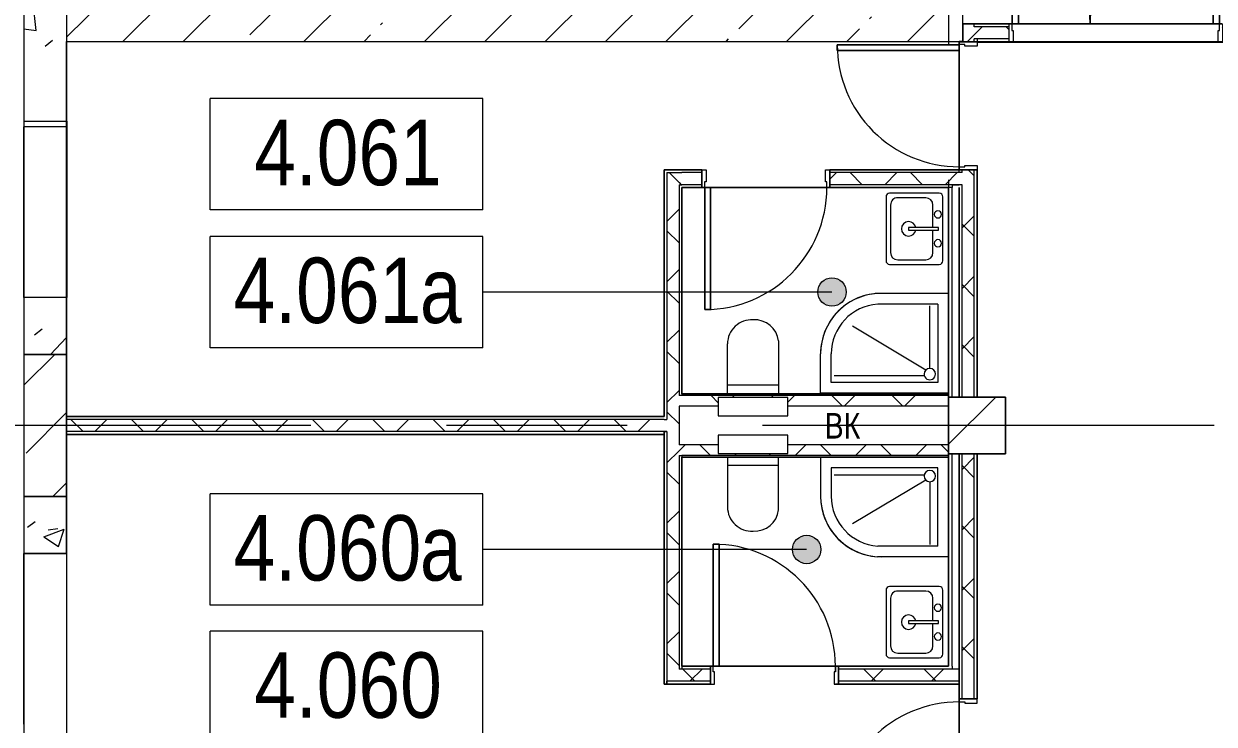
# Model space of a CAD drawing. Header units: millimetres. Extents: x 48966 to 294585, y -43515 to 30344.
# Drawn here: x 57030 to 65399, y 317 to 5241 of the extents above; entities that cross this region are included whole.
import ezdxf

# ---------------------------------------------------------------- set-up
doc = ezdxf.new("R2010")
doc.units = ezdxf.units.MM
doc.linetypes.add('Осевые', pattern=[6350, 1270, -952.5, 3175, -952.5])
for name, color, linetype, lineweight in [('Двери', 7, 'Continuous', 9), ('Каркас_Импост', 7, 'Continuous', 9), ('Марки помещений', 7, 'Continuous', 9), ('Обобщенные модели', 7, 'Continuous', 9), ('Обобщенные модели-1', 7, 'Continuous', 18), ('Общие ребра', 7, 'Continuous', 9), ('Оси-2', 7, 'Осевые', 9), ('Панель', 7, 'Continuous', 9), ('Перекрытия', 7, 'Continuous', 9), ('Сантехнические приборы', 7, 'Continuous', 9), ('Стены', 7, 'Continuous', 9), ('Стены-1', 7, 'Continuous', 18), ('Типовые аннотации', 7, 'Continuous', 9), ('Штриховка разреза-1', 7, 'Continuous', 9)]:
    doc.layers.add(name, color=color, linetype=linetype, lineweight=lineweight)
doc.styles.add('Arial', font='Arial.ttf', dxfattribs={"width": 0.8, "height": 180})
doc.styles.add('Arial Narrow_1', font='Arial Narrow.ttf', dxfattribs={"height": 460})
pattern_1 = [(45, (0, 0), (-493.914, 493.914), []), (45, (493.9, 0), (-493.914, 493.914), [873.125, -174.625, 6.706, -167.919])]
pattern_2 = [(45, (0, 0), (-212.132, 212.132), []), (135, (0, 0), (-212.132, -212.132), [])]
pattern_3 = [(45, (0, 0), (-424.264, 424.264), [600, -100, 20, -100]), (45, (0, 424), (-424.264, 424.264), [])]
pattern_4 = [(50, (0, 0), (1457.472, -127.512), [152.4, -1676.4]), (355, (0, 0), (-281.942, 1528.454), [121.92, -1341.12]), (100.451, (121.5, -10.6), (1175.54, 1400.933), [129.52, -1424.72]), (46.184, (0, 406.4), (2168.63, -336.34), [228.6, -2514.6]), (96.636, (180.7, 378.4), (1899.22, 1979.42), [194.28, -2137.08]), (351.184, (0, 406.4), (1899.24, 1979.4), [182.88, -2011.68]), (21, (203.2, 304.8), (1212.915, -818.121), [152.4, -1676.4]), (326, (203.2, 304.8), (494.417, 1473.504), [121.92, -1341.12]), (71.451, (304.3, 236.6), (1707.337, 655.37), [129.52, -1424.72]), (37.5, (0, 0), (24.7094, 676.4402), [67.056, -1257.808, 67.056, -1294.384, -1346.2]), (37.5, (0, 0), (24.7094, 676.4402), [-2686.304, 67.056, -1279.144]), (7.5, (0, 0), (534.558, 801.444), [67.056, -709.168, 67.056, -1227.328, -513.08]), (7.5, (0, 0), (534.558, 801.444), [-2070.608, 67.056, -446.024]), (327.5, (-453.14, 0), (1084.7275, -45.831), [67.056, -440.944, 67.056, -1517.904, -2103.12]), (327.5, (-453.14, 0), (1084.7275, -45.831), [-2092.96, 67.056, -2036.064]), (317.5, (-656.3, 0), (1185.035, 203.414), [67.056, -593.344, 67.056, -985.52, -1493.52]), (317.5, (-656.3, 0), (1185.035, 203.414), [-1712.976, 67.056, -1426.464])]

# ---------------------------------------------------------------- blocks, each defined once
blk = doc.blocks.new('Обобщенные модели 12 - Обобщенные модели 12-1067619-План 4-го этажа на отм_ _8_400')
at = {"layer": 'Обобщенные модели'}
h = blk.add_hatch(dxfattribs=at)
h.set_pattern_fill('FP_7', color=256, style=0, pattern_type=2)
h.set_pattern_definition(pattern_1)
h.paths.add_polyline_path([(63931.6, 2217.1), (63931.6, 2617.1), (63531.6, 2617.1), (63531.6, 2217.1), (63666.2, 2217.1)], flags=0)
at = {"layer": 'Обобщенные модели-1'}
for p, q in [((63931.6, 2617.1), (63531.6, 2617.1)), ((63531.6, 2617.1), (63531.6, 2217.1)), ((63931.6, 2217.1), (63931.6, 2617.1)), ((63531.6, 2217.1), (63931.6, 2217.1))]:
    blk.add_line(p, q, dxfattribs=at)
blk = doc.blocks.new('Дверь - Однопольная - ДВ11_21х9-6240646-План 4-го этажа на отм_ _8_400')
at = {"layer": 'Двери'}
for p, q in [((-389, 920.5), (-429, 920.5)), ((-429, 920.5), (-429, 62.5)), ((-389, 62.5), (-389, 920.5)), ((-429, 62.5), (-389, 62.5))]:
    blk.add_line(p, q, dxfattribs=at)
blk.add_arc((-429, 62.5), 858, 360, 90, dxfattribs=at)
at = {"layer": 'Каркас_Импост'}
for p, q in [((-430, 62.5), (-450, 62.5)), ((-450, 62.5), (-450, -62.5)), ((-430, 22.5), (-430, 62.5)), ((-420, 22.5), (-430, 22.5)), ((-420, -62.5), (-420, 22.5)), ((430, 22.5), (420, 22.5)), ((420, 22.5), (420, -62.5)), ((450, 62.5), (430, 62.5)), ((430, 62.5), (430, 22.5)), ((450, -62.5), (450, 62.5)), ((-450, -62.5), (-420, -62.5)), ((420, -62.5), (450, -62.5))]:
    blk.add_line(p, q, dxfattribs=at)
at = {"layer": 'Панель'}
for p, q in [((-429, 920.5), (-389, 920.5)), ((-429, 62.5), (-429, 920.5)), ((-389, 920.5), (-389, 62.5)), ((-389, 62.5), (-429, 62.5))]:
    blk.add_line(p, q, dxfattribs=at)
blk = doc.blocks.new('Дверь - Однопольная - ДВ11__21х9-6240639-План 4-го этажа на отм_ _8_400')
at = {"layer": 'Двери'}
for p, q in [((-429, -62.5), (-389, -62.5)), ((-429, -920.5), (-429, -62.5)), ((-389, -62.5), (-389, -920.5)), ((-389, -920.5), (-429, -920.5))]:
    blk.add_line(p, q, dxfattribs=at)
blk.add_arc((-429, -62.5), 858, 270, 0, dxfattribs=at)
at = {"layer": 'Каркас_Импост'}
for p, q in [((-450, 62.5), (-420, 62.5)), ((-450, -62.5), (-450, 62.5)), ((-420, 62.5), (-420, -22.5)), ((420, 62.5), (450, 62.5)), ((420, -22.5), (420, 62.5)), ((450, 62.5), (450, -62.5)), ((-430, -62.5), (-450, -62.5)), ((-430, -22.5), (-430, -62.5)), ((-420, -22.5), (-430, -22.5)), ((430, -22.5), (420, -22.5)), ((430, -62.5), (430, -22.5)), ((450, -62.5), (430, -62.5))]:
    blk.add_line(p, q, dxfattribs=at)
at = {"layer": 'Панель'}
for p, q in [((-389, -62.5), (-429, -62.5)), ((-429, -62.5), (-429, -920.5)), ((-389, -920.5), (-389, -62.5)), ((-429, -920.5), (-389, -920.5))]:
    blk.add_line(p, q, dxfattribs=at)
blk = doc.blocks.new('Дверь - Однопольная - ДВ17__21х9-7256455-План 4-го этажа на отм_ _8_400')
at = {"layer": 'Двери'}
for p, q in [((-429, -62.5), (-389, -62.5)), ((-429, -920.5), (-429, -62.5)), ((-389, -62.5), (-389, -920.5)), ((-389, -920.5), (-429, -920.5))]:
    blk.add_line(p, q, dxfattribs=at)
blk.add_arc((-429, -62.5), 858, 270, 0, dxfattribs=at)
at = {"layer": 'Каркас_Импост'}
for p, q in [((-450, 62.5), (-420, 62.5)), ((-450, -62.5), (-450, 62.5)), ((-420, 62.5), (-420, -22.5)), ((420, 62.5), (450, 62.5)), ((420, -22.5), (420, 62.5)), ((450, 62.5), (450, -62.5)), ((-430, -62.5), (-450, -62.5)), ((-430, -22.5), (-430, -62.5)), ((-420, -22.5), (-430, -22.5)), ((430, -22.5), (420, -22.5)), ((430, -62.5), (430, -22.5)), ((450, -62.5), (430, -62.5))]:
    blk.add_line(p, q, dxfattribs=at)
at = {"layer": 'Панель'}
for p, q in [((-389, -62.5), (-429, -62.5)), ((-429, -62.5), (-429, -920.5)), ((-389, -920.5), (-389, -62.5)), ((-429, -920.5), (-389, -920.5))]:
    blk.add_line(p, q, dxfattribs=at)
blk = doc.blocks.new('Дверь - Полуторная_001 - ДВ20_21-15-6256128-План 4-го этажа на отм_ _8_400')
at = {"layer": 'Двери'}
for p, q in [((-729, -62.5), (-684, -62.5)), ((-729, -971.5), (-729, -62.5)), ((-684, -62.5), (-684, -971.5)), ((729, -62.5), (684, -62.5)), ((684, -62.5), (684, -611.5)), ((729, -611.5), (729, -62.5)), ((684, -611.5), (729, -611.5)), ((-684, -971.5), (-729, -971.5))]:
    blk.add_line(p, q, dxfattribs=at)
for centre, radius, start, end in [((-729, -62.5), 909, 270, 0), ((729, -62.5), 549, 180, 270)]:
    blk.add_arc(centre, radius, start, end, dxfattribs=at)
at = {"layer": 'Каркас_Импост'}
for p, q in [((-750, 62.5), (-720, 62.5)), ((-750, -62.5), (-750, 62.5)), ((-720, 62.5), (-720, -17.5)), ((720, 62.5), (750, 62.5)), ((720, -17.5), (720, 62.5)), ((750, 62.5), (750, -62.5)), ((-730, -62.5), (-750, -62.5)), ((-730, -17.5), (-730, -62.5)), ((-720, -17.5), (-730, -17.5)), ((730, -17.5), (720, -17.5)), ((730, -62.5), (730, -17.5)), ((750, -62.5), (730, -62.5))]:
    blk.add_line(p, q, dxfattribs=at)
at = {"layer": 'Панель'}
for p, q in [((-684, -62.5), (-729, -62.5)), ((-729, -62.5), (-729, -971.5)), ((-684, -971.5), (-684, -62.5)), ((684, -62.5), (729, -62.5)), ((684, -611.5), (684, -62.5)), ((729, -62.5), (729, -611.5)), ((729, -611.5), (684, -611.5)), ((-729, -971.5), (-684, -971.5))]:
    blk.add_line(p, q, dxfattribs=at)
blk = doc.blocks.new('Дверь - Однопольная - ДВ17_21х9-7256458-План 4-го этажа на отм_ _8_400')
at = {"layer": 'Двери'}
for p, q in [((-389, 920.5), (-429, 920.5)), ((-429, 920.5), (-429, 62.5)), ((-389, 62.5), (-389, 920.5)), ((-429, 62.5), (-389, 62.5))]:
    blk.add_line(p, q, dxfattribs=at)
blk.add_arc((-429, 62.5), 858, 360, 90, dxfattribs=at)
at = {"layer": 'Каркас_Импост'}
for p, q in [((-430, 62.5), (-450, 62.5)), ((-450, 62.5), (-450, -62.5)), ((-430, 22.5), (-430, 62.5)), ((-420, 22.5), (-430, 22.5)), ((-420, -62.5), (-420, 22.5)), ((430, 22.5), (420, 22.5)), ((420, 22.5), (420, -62.5)), ((450, 62.5), (430, 62.5)), ((430, 62.5), (430, 22.5)), ((450, -62.5), (450, 62.5)), ((-450, -62.5), (-420, -62.5)), ((420, -62.5), (450, -62.5))]:
    blk.add_line(p, q, dxfattribs=at)
at = {"layer": 'Панель'}
for p, q in [((-429, 920.5), (-389, 920.5)), ((-429, 62.5), (-429, 920.5)), ((-389, 920.5), (-389, 62.5)), ((-389, 62.5), (-429, 62.5))]:
    blk.add_line(p, q, dxfattribs=at)
blk = doc.blocks.new('Обобщенные модели 38 - Обобщенные модели 38-1301759-План 4-го этажа на отм_ _8_400')
at = {"layer": 'Обобщенные модели'}
h = blk.add_hatch(dxfattribs=at)
h.set_pattern_fill('FP_7', color=256, style=0, pattern_type=2)
h.set_pattern_definition(pattern_1)
h.paths.add_polyline_path([(57331.6, 1917.1), (57331.6, 2917.1), (57031.6, 2917.1), (57031.6, 1917.1)], flags=0)
at = {"layer": 'Обобщенные модели-1'}
for p, q in [((57331.6, 2917.1), (57031.6, 2917.1)), ((57031.6, 2917.1), (57031.6, 1917.1)), ((57331.6, 1917.1), (57331.6, 2917.1)), ((57031.6, 1917.1), (57331.6, 1917.1))]:
    blk.add_line(p, q, dxfattribs=at)
blk = doc.blocks.new('Унитаз_встраиваемый - Обычный _ Vitra 748-4800 _каркасные_-5137914-План 4-го этажа на отм_ _8_400')
at = {"layer": 'Сантехнические приборы'}
for p, q in [((245, 155), (-245, 155)), ((-245, 155), (-245, 25)), ((245, 25), (245, 155)), ((-245, 25), (245, 25)), ((-180, -371.5), (-180, 0)), ((-180, 0), (179.4, 0)), ((179.4, 0), (179.4, -351)), ((-180, -60), (179.4, -60))]:
    blk.add_line(p, q, dxfattribs=at)
for centre, start, end in [((-11.8, -351), 186.94025, 273.66546), ((9.9, -351), 266.33454, 0)]:
    blk.add_arc(centre, 169.5, start, end, dxfattribs=at)
blk = doc.blocks.new('Унитаз_встраиваемый - Обычный _ Vitra 748-4800 _каркасные_-4815711-План 4-го этажа на отм_ _8_400')
at = {"layer": 'Сантехнические приборы'}
for p, q in [((-180, 371.5), (-180, 0)), ((179.4, 0), (179.4, 351)), ((-180, 60), (179.4, 60)), ((245, -25), (-245, -25)), ((-245, -25), (-245, -155)), ((-180, 0), (179.4, 0)), ((245, -155), (245, -25)), ((-245, -155), (245, -155))]:
    blk.add_line(p, q, dxfattribs=at)
for centre, start, end in [((-11.8, 351), 86.33454, 173.05975), ((9.9, 351), 360, 93.66546)]:
    blk.add_arc(centre, 169.5, start, end, dxfattribs=at)
blk = doc.blocks.new('Раковина-Одиночная-2D - 500 x 400 мм-5279424-План 4-го этажа на отм_ _8_400')
at = {"layer": 'Сантехнические приборы'}
for p, q in [((81.7, 452.1), (81.7, 102.9)), ((81.7, 452.1), (81.7, 102.9)), ((556.3, 477.5), (107.1, 477.5)), ((556.3, 477.5), (107.1, 477.5)), ((499.1, 445.8), (164.2, 445.8)), ((581.7, 102.9), (581.7, 452.1)), ((581.7, 102.9), (581.7, 452.1)), ((113.4, 395), (113.4, 198.2)), ((549.9, 198.2), (549.9, 395)), ((341.2, 318.8), (322.2, 318.8)), ((322.2, 318.8), (322.2, 109.3)), ((341.2, 109.3), (341.2, 318.8)), ((164.2, 147.4), (322.2, 147.4)), ((322.2, 109.3), (341.2, 109.3)), ((341.2, 147.4), (499.1, 147.4)), ((107.1, 77.5), (556.3, 77.5)), ((107.1, 77.5), (556.3, 77.5)), ((181.8, 37.5), (641.8, 37.5))]:
    blk.add_line(p, q, dxfattribs=at)
for centre, radius, start, end in [((107.1, 452.1), 25.4, 90, 180), ((107.1, 452.1), 25.4, 90, 180), ((164.2, 395), 50.8, 90, 180), ((499.1, 395), 50.8, 360, 90), ((556.3, 452.1), 25.4, 0, 90), ((556.3, 452.1), 25.4, 360, 90), ((331.7, 318.8), 50.8, 360, 180), ((331.7, 318.8), 50.8, 180, 259.19308), ((331.7, 318.8), 50.8, 280.80692, 0), ((164.2, 198.2), 50.8, 180, 270), ((499.1, 198.2), 50.8, 270, 0), ((107.1, 102.9), 25.4, 180, 270), ((107.1, 102.9), 25.4, 180, 270), ((230.1, 112.5), 25.4, 360, 180), ((230.1, 112.5), 25.4, 180, 360), ((433.3, 112.5), 25.4, 360, 180), ((433.3, 112.5), 25.4, 180, 360), ((556.3, 102.9), 25.4, 270, 360), ((556.3, 102.9), 25.4, 270, 0)]:
    blk.add_arc(centre, radius, start, end, dxfattribs=at)
blk = doc.blocks.new('Душевая кабинка-2D_угловая700Х900 - Душевая кабинка 700х900-5254316-План 4-го этажа на отм_ _8_400')
at = {"layer": 'Сантехнические приборы'}
for p, q in [((0, 900), (0, 200)), ((0, 900), (900, 900)), ((0, 900), (900, 900)), ((900, 900), (900, 625)), ((900, 900), (900, 625)), ((75, 275), (75, 825)), ((75, 825), (825, 825)), ((804.7, 775.8), (171, 775.8)), ((825, 825), (825, 625)), ((132.1, 726.7), (132.1, 286.7)), ((161, 739), (675.3, 430)), ((75, 275), (497.6, 275)), ((0, 200), (500, 200))]:
    blk.add_line(p, q, dxfattribs=at)
for centre, radius, start, end in [((132.1, 766.7), 40, 360, 180), ((132.1, 766.7), 40, 180, 360), ((474.2, 625), 425.8, 270, 0), ((474.2, 625), 350.8, 273.82468, 0), ((474.2, 625), 425.8, 273.47141, 0)]:
    blk.add_arc(centre, radius, start, end, dxfattribs=at)
blk = doc.blocks.new('Душевая кабинка-2D_угловая700Х900 - Душевая кабинка 700х900-5255723-План 4-го этажа на отм_ _8_400')
at = {"layer": 'Сантехнические приборы'}
for p, q in [((0, -200), (500, -200)), ((0, -900), (0, -200)), ((75, -275), (497.6, -275)), ((75, -275), (75, -825)), ((132.1, -726.7), (132.1, -286.7)), ((161, -739), (675.3, -430)), ((825, -825), (825, -625)), ((900, -900), (900, -625)), ((900, -900), (900, -625)), ((75, -825), (825, -825)), ((804.7, -775.8), (171, -775.8)), ((0, -900), (900, -900)), ((0, -900), (900, -900))]:
    blk.add_line(p, q, dxfattribs=at)
for centre, radius, start, end in [((474.2, -625), 425.8, 0, 90), ((474.2, -625), 425.8, 0, 86.52859), ((474.2, -625), 350.8, 0, 86.17532), ((132.1, -766.7), 40, 0, 180), ((132.1, -766.7), 40, 180, 0)]:
    blk.add_arc(centre, radius, start, end, dxfattribs=at)
blk = doc.blocks.new('Раковина-Одиночная-2D - 500 x 400 мм-V22-План 4-го этажа на отм_ _8_400')
at = {"layer": 'Сантехнические приборы'}
for p, q in [((81.7, 452.1), (81.7, 102.9)), ((81.7, 452.1), (81.7, 102.9)), ((556.3, 477.5), (107.1, 477.5)), ((556.3, 477.5), (107.1, 477.5)), ((499.1, 445.8), (164.2, 445.8)), ((581.7, 102.9), (581.7, 452.1)), ((581.7, 102.9), (581.7, 452.1)), ((113.4, 395), (113.4, 198.2)), ((549.9, 198.2), (549.9, 395)), ((341.2, 318.8), (322.2, 318.8)), ((322.2, 318.8), (322.2, 109.3)), ((341.2, 109.3), (341.2, 318.8)), ((164.2, 147.4), (322.2, 147.4)), ((322.2, 109.3), (341.2, 109.3)), ((341.2, 147.4), (499.1, 147.4)), ((107.1, 77.5), (556.3, 77.5)), ((107.1, 77.5), (556.3, 77.5)), ((181.8, 37.5), (621.8, 37.5))]:
    blk.add_line(p, q, dxfattribs=at)
for centre, radius, start, end in [((107.1, 452.1), 25.4, 90, 180), ((107.1, 452.1), 25.4, 90, 180), ((164.2, 395), 50.8, 90, 180), ((499.1, 395), 50.8, 360, 90), ((556.3, 452.1), 25.4, 0, 90), ((556.3, 452.1), 25.4, 360, 90), ((331.7, 318.8), 50.8, 360, 180), ((331.7, 318.8), 50.8, 180, 259.19308), ((331.7, 318.8), 50.8, 280.80692, 0), ((164.2, 198.2), 50.8, 180, 270), ((499.1, 198.2), 50.8, 270, 0), ((107.1, 102.9), 25.4, 180, 270), ((107.1, 102.9), 25.4, 180, 270), ((230.1, 112.5), 25.4, 360, 180), ((230.1, 112.5), 25.4, 180, 360), ((433.3, 112.5), 25.4, 360, 180), ((433.3, 112.5), 25.4, 180, 360), ((556.3, 102.9), 25.4, 270, 360), ((556.3, 102.9), 25.4, 270, 0)]:
    blk.add_arc(centre, radius, start, end, dxfattribs=at)
blk = doc.blocks.new('Марка помещения_Р - Марка помещения-4575829-План 4-го этажа на отм_ _8_400')
at = {"layer": 'Марки помещений'}
for p, q in [((-4.79375, -1.95625), (-4.79375, 1.95625)), ((4.79375, 1.95625), (-4.79375, 1.95625)), ((4.79375, -1.95625), (4.79375, 1.95625)), ((4.79375, -1.95625), (-4.79375, -1.95625))]:
    blk.add_line(p, q, dxfattribs=at)

msp = doc.modelspace()

# ---------------------------------------------------------------- hatches: boundary and pattern name
at = {"layer": 'Марки помещений'}
h = msp.add_hatch(color=256, dxfattribs=at)
edge = h.paths.add_edge_path(flags=0)
edge.add_arc((62711.8, 3355.2), 100, 0, 360)
h = msp.add_hatch(color=256, dxfattribs=at)
edge = h.paths.add_edge_path(flags=0)
edge.add_arc((62533.7, 1545), 100, 0, 360)
at = {"layer": 'Штриховка разреза-1'}
h = msp.add_hatch(dxfattribs=at)
h.set_pattern_fill('FP_4', color=256, style=0, pattern_type=2)
h.set_pattern_definition(pattern_3)
h.paths.add_polyline_path([(63606.6, 5117.1), (63631.6, 5117.1), (63631.6, 8617.1), (63431.6, 8617.1), (63431.6, 5117.1)], flags=0)
h = msp.add_hatch(dxfattribs=at)
h.set_pattern_fill('FP_8', color=256, style=0, pattern_type=2)
h.set_pattern_definition(pattern_4)
h.paths.add_polyline_path([(57331.6, 4557.1), (57331.6, 5417.1), (57031.6, 5417.1), (57031.6, 4557.1)], flags=0)
h = msp.add_hatch(dxfattribs=at)
h.set_pattern_fill('FP_4', color=256, style=0, pattern_type=2)
h.set_pattern_definition(pattern_3)
h.paths.add_polyline_path([(63431.6, 5117.1), (63431.6, 5417.1), (57331.6, 5417.1), (57331.6, 5117.1), (62855.9, 5117.1)], flags=0)
h = msp.add_hatch(dxfattribs=at)
h.set_pattern_fill('FP_5', color=256, style=0, pattern_type=2)
h.set_pattern_definition(pattern_2)
h.paths.add_polyline_path([(63711.6, 2617.1), (63711.6, 4214.6), (63626.6, 4214.6), (63626.6, 2617.1), (63666.2, 2617.1)], flags=0)
h.paths.add_polyline_path([(63666.2, 5114.6), (63711.6, 5114.6), (63711.6, 5239.7), (63631.6, 5239.7), (63631.6, 5117.1), (63626.6, 5114.6)], flags=0)
h = msp.add_hatch(dxfattribs=at)
h.set_pattern_fill('FP_5', color=256, style=0, pattern_type=2)
h.set_pattern_definition(pattern_2)
h.paths.add_polyline_path([(65751.6, 5134.6), (65751.6, 5219.6), (65456.6, 5219.6), (65456.6, 5134.6), (65731.6, 5134.6)], flags=0)
h.paths.add_polyline_path([(63731.6, 5134.6), (63956.6, 5134.6), (63956.6, 5219.6), (63711.6, 5219.6), (63711.6, 5134.6)], flags=0)
h = msp.add_hatch(dxfattribs=at)
h.set_pattern_fill('FP_5', color=256, style=0, pattern_type=2)
h.set_pattern_definition(pattern_2)
h.paths.add_polyline_path([(61636.6, 619.6), (61636.6, 4194.6), (61551.6, 4194.6), (61551.6, 619.6)], flags=0)
h = msp.add_hatch(dxfattribs=at)
h.set_pattern_fill('FP_5', color=256, style=0, pattern_type=2)
h.set_pattern_definition(pattern_2)
h.paths.add_polyline_path([(63606.6, 4109.6), (63626.6, 4109.6), (63626.6, 4194.6), (62696.6, 4194.6), (62696.6, 4109.6), (63556.6, 4109.6)], flags=0)
h.paths.add_polyline_path([(61796.6, 4109.6), (61796.6, 4194.6), (61636.6, 4194.6), (61636.6, 4109.6), (61656.6, 4109.6)], flags=0)
h = msp.add_hatch(dxfattribs=at)
h.set_pattern_fill('FP_8', color=256, style=0, pattern_type=2)
h.set_pattern_definition(pattern_4)
h.paths.add_polyline_path([(57331.6, 2917.1), (57331.6, 3317.1), (57031.6, 3317.1), (57031.6, 2917.1)], flags=0)
h = msp.add_hatch(dxfattribs=at)
h.set_pattern_fill('FP_5', color=256, style=0, pattern_type=2)
h.set_pattern_definition(pattern_2)
h.paths.add_polyline_path([(61911.6, 2552.1), (61911.6, 2614.6), (62401.6, 2614.6), (62401.6, 2552.1), (63531.6, 2552.1), (63531.6, 2627.1), (61636.6, 2627.1), (61636.6, 2552.1), (61656.6, 2552.1)], flags=0)
h = msp.add_hatch(dxfattribs=at)
h.set_pattern_fill('FP_5', color=256, style=0, pattern_type=2)
h.set_pattern_definition(pattern_2)
h.paths.add_polyline_path([(61235.4, 2374.6), (61551.6, 2374.6), (61551.6, 2459.6), (57331.6, 2459.6), (57331.6, 2374.6), (57994.4, 2374.6)], flags=0)
h = msp.add_hatch(dxfattribs=at)
h.set_pattern_fill('FP_5', color=256, style=0, pattern_type=2)
h.set_pattern_definition(pattern_2)
h.paths.add_polyline_path([(62401.6, 2207.1), (63531.6, 2207.1), (63531.6, 2282.1), (62401.6, 2282.1), (62401.6, 2219.6), (61911.6, 2219.6), (61911.6, 2282.1), (61636.6, 2282.1), (61636.6, 2207.1), (62045.7, 2207.1)], flags=0)
h = msp.add_hatch(dxfattribs=at)
h.set_pattern_fill('FP_5', color=256, style=0, pattern_type=2)
h.set_pattern_definition(pattern_2)
h.paths.add_polyline_path([(63666.2, -3482.9), (63711.6, -3482.9), (63711.6, -1635.4), (63626.6, -1635.4), (63626.6, -3482.9)], flags=0)
h.paths.add_polyline_path([(63711.6, -735.4), (63711.6, -687.4), (63626.6, -687.4), (63626.6, -735.4), (63666.2, -735.4)], flags=0)
h.paths.add_polyline_path([(63711.6, -685.4), (63711.6, -405.4), (63626.6, -405.4), (63626.6, -685.4), (63666.2, -685.4)], flags=0)
h.paths.add_polyline_path([(63626.6, 494.6), (63711.6, 494.6), (63711.6, 2217.1), (63626.6, 2217.1), (63626.6, 627.8)], flags=0)
h = msp.add_hatch(dxfattribs=at)
h.set_pattern_fill('FP_8', color=256, style=0, pattern_type=2)
h.set_pattern_definition(pattern_4)
h.paths.add_polyline_path([(57331.6, 1517.1), (57331.6, 1917.1), (57031.6, 1917.1), (57031.6, 1517.1)], flags=0)
h = msp.add_hatch(dxfattribs=at)
h.set_pattern_fill('FP_5', color=256, style=0, pattern_type=2)
h.set_pattern_definition(pattern_2)
h.paths.add_polyline_path([(63606.6, 619.6), (63606.6, 704.6), (62756.6, 704.6), (62756.6, 619.6), (62855.9, 619.6)], flags=0)
h.paths.add_polyline_path([(61656.6, 619.6), (61856.6, 619.6), (61856.6, 704.6), (61636.6, 704.6), (61636.6, 619.6)], flags=0)

# ---------------------------------------------------------------- linework, layer by layer
at = {"layer": 'Марки помещений'}
for p, q in [((62711.8, 3355.2), (60256.9, 3355.2)), ((62533.7, 1545), (60256.9, 1545))]:
    msp.add_line(p, q, dxfattribs=at)
for centre in [(62711.8, 3355.2), (62533.7, 1545)]:
    msp.add_circle(centre, 100, dxfattribs=at)
at = {"layer": 'Общие ребра'}
for p, q in [((57331.6, 5417.1), (57331.6, 5117.1)), ((63631.6, 5117.1), (63631.6, 5239.7)), ((63631.6, 5239.7), (63631.6, 5117.1)), ((63711.6, 5219.6), (63711.6, 5239.7)), ((63731.6, 5219.6), (63711.6, 5219.6)), ((63956.6, 5219.6), (63731.6, 5219.6)), ((63606.6, 5117.1), (63626.6, 5117.1)), ((63626.6, 5117.1), (63606.6, 5117.1)), ((63626.6, 5117.1), (63631.6, 5117.1)), ((63626.6, 5114.6), (63626.6, 5117.1)), ((63631.6, 5117.1), (63626.6, 5117.1)), ((63731.6, 5134.6), (63711.6, 5134.6)), ((63711.6, 5114.6), (63711.6, 5134.6)), ((63956.6, 5134.6), (63731.6, 5134.6)), ((63731.6, 5134.6), (63731.6, 5114.6)), ((61656.6, 4214.6), (61551.6, 4214.6)), ((61551.6, 4194.6), (61551.6, 2459.6)), ((61551.6, 4194.6), (61636.6, 4194.6)), ((61636.6, 4194.6), (61656.6, 4194.6)), ((61796.6, 4214.6), (61656.6, 4214.6)), ((61796.6, 4194.6), (61656.6, 4194.6)), ((63606.6, 4214.6), (62696.6, 4214.6)), ((63606.6, 4194.6), (62696.6, 4194.6)), ((63606.6, 4194.6), (63606.6, 4214.6)), ((63626.6, 4194.6), (63606.6, 4194.6)), ((63626.6, 4194.6), (63626.6, 4214.6)), ((63711.6, 2617.1), (63711.6, 4214.6)), ((63731.6, 2617.1), (63731.6, 4214.6)), ((61636.6, 4109.6), (61636.6, 2627.1)), ((61636.6, 4109.6), (61656.6, 4109.6)), ((61796.6, 4109.6), (61656.6, 4109.6)), ((63556.6, 4109.6), (62696.6, 4109.6)), ((63606.6, 4109.6), (63556.6, 4109.6)), ((63556.6, 4109.6), (63606.6, 4109.6)), ((63556.6, 4109.6), (63556.6, 4089.6)), ((63626.6, 4109.6), (63606.6, 4109.6)), ((63626.6, 2617.1), (63626.6, 4109.6)), ((61663.6, 4089.6), (61796.6, 4089.6)), ((62696.6, 4089.6), (63524.6, 4089.6)), ((63556.6, 4089.6), (63531.6, 4089.6)), ((63556.6, 2617.1), (63556.6, 4089.6)), ((61656.6, 2627.1), (61636.6, 2627.1)), ((61656.6, 2639.6), (61656.6, 2627.1)), ((63531.6, 2627.1), (61656.6, 2627.1)), ((61636.6, 2552.1), (61636.6, 2282.1)), ((61656.6, 2552.1), (61636.6, 2552.1)), ((61636.6, 2552.1), (61636.6, 2282.1)), ((61911.6, 2552.1), (61656.6, 2552.1)), ((63531.6, 2552.1), (62401.6, 2552.1)), ((61531.6, 2459.6), (57331.6, 2459.6)), ((61531.6, 2459.6), (61551.6, 2459.6)), ((61531.6, 2459.6), (61551.6, 2459.6)), ((61531.6, 2374.6), (57331.6, 2374.6)), ((61531.6, 2354.6), (61531.6, 2374.6)), ((61531.6, 2374.6), (61551.6, 2374.6)), ((61531.6, 2374.6), (61531.6, 2354.6)), ((61551.6, 2374.6), (61531.6, 2374.6)), ((61551.6, 2374.6), (61551.6, 619.6)), ((61656.6, 2282.1), (61636.6, 2282.1)), ((61911.6, 2282.1), (61656.6, 2282.1)), ((63531.6, 2282.1), (62401.6, 2282.1)), ((61636.6, 2207.1), (61636.6, 704.6)), ((61636.6, 2207.1), (61656.6, 2207.1)), ((63531.6, 2207.1), (61656.6, 2207.1)), ((61656.6, 2207.1), (61656.6, 2194.6)), ((63556.6, 724.6), (63556.6, 2217.1)), ((63626.6, 494.6), (63626.6, 2217.1)), ((63711.6, 494.6), (63711.6, 2217.1)), ((63731.6, 494.6), (63731.6, 2215.1)), ((61656.6, 704.6), (61636.6, 704.6)), ((61656.6, 724.6), (61656.6, 704.6)), ((61856.6, 704.6), (61656.6, 704.6)), ((61856.6, 724.6), (61663.6, 724.6)), ((63531.6, 724.6), (62756.6, 724.6)), ((63556.6, 704.6), (62756.6, 704.6)), ((63556.6, 724.6), (63556.6, 704.6)), ((63606.6, 704.6), (63556.6, 704.6)), ((63606.6, 704.6), (63556.6, 704.6)), ((61551.6, 619.6), (61551.6, 599.6)), ((61636.6, 619.6), (61551.6, 619.6)), ((61551.6, 599.6), (61551.6, 619.6)), ((61551.6, 599.6), (61656.6, 599.6)), ((61656.6, 619.6), (61636.6, 619.6)), ((61856.6, 619.6), (61656.6, 619.6)), ((61656.6, 599.6), (61856.6, 599.6)), ((63606.6, 619.6), (62756.6, 619.6)), ((62756.6, 599.6), (63604.6, 599.6)), ((63606.6, 599.6), (63606.6, 494.6))]:
    msp.add_line(p, q, dxfattribs=at)
at = {"layer": 'Оси-2'}
for p, q in [((57331.6, 25417.1), (57331.6, -41737.8)), ((63531.6, 25417.1), (63531.6, -41737.8)), ((150171.6, 2417.1), (50565.6, 2417.1))]:
    msp.add_line(p, q, dxfattribs=at)
at = {"layer": 'Перекрытия'}
for p, q in [((57031.6, 20922.2), (57031.6, -19932.9)), ((65451.6, 5239.6), (63951.6, 5239.6)), ((57331.6, 5122.1), (57331.6, 2479.6)), ((63606.6, 4214.6), (63606.6, 5117.1)), ((63731.6, 5114.6), (63606.6, 5114.6)), ((63606.6, 5114.6), (63606.6, 4214.6)), ((63951.6, 5114.6), (63731.6, 5114.6)), ((61531.6, 2479.6), (61531.6, 4214.6)), ((61531.6, 4214.6), (61796.6, 4214.6)), ((61796.6, 4214.6), (61796.6, 4089.6)), ((62696.6, 4089.6), (62696.6, 4214.6)), ((62696.6, 4214.6), (63606.6, 4214.6)), ((63606.6, 4214.6), (63731.6, 4214.6)), ((63731.6, 4214.6), (63731.6, 2617.1)), ((63531.6, 4089.6), (61656.6, 4089.6)), ((61656.6, 4089.6), (61656.6, 2639.6)), ((61796.6, 4089.6), (62696.6, 4089.6)), ((63531.6, 2639.6), (63531.6, 4089.6)), ((61656.6, 2639.6), (63531.6, 2639.6)), ((63731.6, 2617.1), (63931.6, 2617.1)), ((63931.6, 2617.1), (63931.6, 2217.1)), ((57331.6, 2479.6), (61531.6, 2479.6)), ((61531.6, 2354.6), (57331.6, 2354.6)), ((57331.6, 2354.6), (57331.6, -560.4)), ((61531.6, 599.6), (61531.6, 2354.6)), ((63531.6, 2194.6), (61656.6, 2194.6)), ((61656.6, 2194.6), (61656.6, 724.6)), ((63531.6, 724.6), (63531.6, 2194.6)), ((63931.6, 2217.1), (63731.6, 2217.1)), ((63731.6, 2217.1), (63731.6, 494.6)), ((61656.6, 724.6), (63531.6, 724.6)), ((62736.6, 724.6), (61856.6, 724.6)), ((61856.6, 724.6), (61856.6, 599.6)), ((62736.6, 684.6), (62736.6, 724.6)), ((61856.6, 599.6), (61531.6, 599.6)), ((63606.6, 599.6), (62736.6, 599.6)), ((63606.6, -560.4), (63606.6, 599.6)), ((63731.6, 494.6), (63606.6, 494.6)), ((63606.6, 494.6), (63606.6, -405.4))]:
    msp.add_line(p, q, dxfattribs=at)
at = {"layer": 'Стены'}
for p, q in [((57331.6, 3317.1), (57331.6, 4557.1)), ((57333.6, 4557.1), (57331.6, 4557.1)), ((57333.6, 4557.1), (57333.6, 3317.1)), ((57031.6, 3317.1), (57031.6, 4517.1)), ((57331.6, 4517.1), (57031.6, 4517.1)), ((57331.6, 4517.1), (57331.6, 3317.1)), ((57331.6, 3317.1), (57031.6, 3317.1)), ((57331.6, 3317.1), (57333.6, 3317.1)), ((57031.6, 317.1), (57031.6, 1517.1)), ((57331.6, 1517.1), (57031.6, 1517.1)), ((57331.6, 1517.1), (57331.6, 317.1))]:
    msp.add_line(p, q, dxfattribs=at)
at = {"layer": 'Стены-1'}
for p, q in [((63631.6, 5239.7), (63631.6, 8617.1)), ((57031.6, 5417.1), (57031.6, 4557.1)), ((63731.6, 5239.7), (63631.6, 5239.7)), ((63633.6, 5239.7), (63977.6, 5239.7)), ((63956.6, 5239.6), (63731.6, 5239.6)), ((63956.6, 5114.6), (63956.6, 5239.6)), ((64022.6, 5239.7), (65390.6, 5239.7)), ((57331.6, 5117.1), (63431.6, 5117.1)), ((57331.6, 4557.1), (57331.6, 5117.1)), ((57331.6, 5115.1), (57331.6, 4557.1)), ((57333.6, 4557.1), (57333.6, 5115.1)), ((63431.6, 5117.1), (63606.6, 5117.1)), ((63606.6, 5117.1), (63606.6, 5114.6)), ((63606.6, 5114.6), (63731.6, 5114.6)), ((63731.6, 5114.6), (63956.6, 5114.6)), ((65729.6, 5114.6), (63733.6, 5114.6)), ((63733.6, 5114.6), (63733.6, 5112.6)), ((63733.6, 5112.6), (65729.6, 5112.6)), ((57031.6, 4557.1), (57331.6, 4557.1)), ((57331.6, 4557.1), (57333.6, 4557.1)), ((61551.6, 4214.6), (61531.6, 4214.6)), ((61531.6, 4214.6), (61531.6, 2479.6)), ((61796.6, 4089.6), (61796.6, 4214.6)), ((62696.6, 4214.6), (62696.6, 4089.6)), ((63731.6, 4214.6), (63606.6, 4214.6)), ((61656.6, 2639.6), (61656.6, 4089.6)), ((61656.6, 4089.6), (61663.6, 4089.6)), ((63524.6, 4089.6), (63531.6, 4089.6)), ((63531.6, 4089.6), (63531.6, 2617.1)), ((63606.6, 4089.6), (63606.6, 2617.1)), ((63606.6, 2617.1), (63606.6, 4089.6)), ((57031.6, 3317.1), (57031.6, 2917.1)), ((57331.6, 3317.1), (57031.6, 3317.1)), ((57331.6, 2917.1), (57331.6, 3317.1)), ((57331.6, 3317.1), (57331.6, 2479.6)), ((57333.6, 3317.1), (57331.6, 3317.1)), ((57333.6, 2481.6), (57333.6, 3317.1)), ((57031.6, 2917.1), (57331.6, 2917.1)), ((63531.6, 2639.6), (61656.6, 2639.6)), ((63531.6, 2194.6), (63531.6, 2639.6)), ((63531.6, 2617.1), (63606.6, 2617.1)), ((63606.6, 2617.1), (63731.6, 2617.1)), ((61531.6, 2479.6), (57331.6, 2479.6)), ((57331.6, 2479.6), (57331.6, 2354.6)), ((57331.6, 2479.6), (57333.6, 2479.6)), ((57331.6, 2354.6), (61531.6, 2354.6)), ((61531.6, 2354.6), (61531.6, 599.6)), ((61656.6, 724.6), (61656.6, 2194.6)), ((61656.6, 2194.6), (63531.6, 2194.6)), ((63531.6, 2217.1), (63531.6, 724.6)), ((63606.6, 2217.1), (63531.6, 2217.1)), ((63606.6, 724.6), (63606.6, 2217.1)), ((63606.6, 2217.1), (63606.6, 599.6)), ((63731.6, 2217.1), (63606.6, 2217.1)), ((63731.6, 2215.1), (63731.6, 2217.1)), ((57031.6, 1917.1), (57031.6, 1517.1)), ((57331.6, 1917.1), (57031.6, 1917.1)), ((57331.6, 1517.1), (57331.6, 1917.1)), ((57031.6, 1517.1), (57331.6, 1517.1)), ((61663.6, 724.6), (61656.6, 724.6)), ((61856.6, 599.6), (61856.6, 724.6)), ((62756.6, 724.6), (62756.6, 599.6)), ((63606.6, 704.6), (63606.6, 724.6)), ((63606.6, 599.6), (63606.6, 704.6)), ((61531.6, 599.6), (61551.6, 599.6)), ((63604.6, 599.6), (63606.6, 599.6)), ((63606.6, 494.6), (63731.6, 494.6))]:
    msp.add_line(p, q, dxfattribs=at)

# ---------------------------------------------------------------- block references
at = {"layer": 'Двери'}
for name, p, rotation in [('Дверь - Полуторная_001 - ДВ20_21-15-6256128-План 4-го этажа на отм_ _8_400', (64706.6, 5177.1), 180), ('Дверь - Однопольная - ДВ17__21х9-7256455-План 4-го этажа на отм_ _8_400', (63669.1, 4664.6), 269.9999999999998), ('Дверь - Однопольная - ДВ17_21х9-7256458-План 4-го этажа на отм_ _8_400', (63669.1, 44.6), 89.99999999999984)]:
    msp.add_blockref(name, p, dxfattribs=dict(at, rotation=rotation))
for name, p in [('Дверь - Однопольная - ДВ11__21х9-6240639-План 4-го этажа на отм_ _8_400', (62246.6, 4152.1)), ('Дверь - Однопольная - ДВ11_21х9-6240646-План 4-го этажа на отм_ _8_400', (62306.6, 662.1))]:
    msp.add_blockref(name, p, dxfattribs=at)
at = {"layer": 'Марки помещений', "xscale": 199.9999999999999, "yscale": 199.9999999999999, "zscale": 199.9999999999999}
for p in [(59298.2, 4324), (59298.2, 3355.2), (59298.2, 1545), (59298.2, 580)]:
    msp.add_blockref('Марка помещения_Р - Марка помещения-4575829-План 4-го этажа на отм_ _8_400', p, dxfattribs=at)
at = {"layer": 'Обобщенные модели'}
for name in ['Обобщенные модели 38 - Обобщенные модели 38-1301759-План 4-го этажа на отм_ _8_400', 'Обобщенные модели 12 - Обобщенные модели 12-1067619-План 4-го этажа на отм_ _8_400']:
    msp.add_blockref(name, (0, 0), dxfattribs=at)
at = {"layer": 'Сантехнические приборы'}
for name, p, rotation in [('Раковина-Одиночная-2D - 500 x 400 мм-V22-План 4-го этажа на отм_ _8_400', (63569.1, 3467.8), 90), ('Душевая кабинка-2D_угловая700Х900 - Душевая кабинка 700х900-5254316-План 4-го этажа на отм_ _8_400', (63531.6, 3545.1), 180), ('Унитаз_встраиваемый - Обычный _ Vitra 748-4800 _каркасные_-5137914-План 4-го этажа на отм_ _8_400', (62156.6, 2639.6), 180), ('Унитаз_встраиваемый - Обычный _ Vitra 748-4800 _каркасные_-4815711-План 4-го этажа на отм_ _8_400', (62156.6, 2194.6), 180), ('Душевая кабинка-2D_угловая700Х900 - Душевая кабинка 700х900-5255723-План 4-го этажа на отм_ _8_400', (63531.6, 1294.6), 180), ('Раковина-Одиночная-2D - 500 x 400 мм-5279424-План 4-го этажа на отм_ _8_400', (63569.1, 702.9), 90)]:
    msp.add_blockref(name, p, dxfattribs=dict(at, rotation=rotation))

# ---------------------------------------------------------------- texts
at = {"layer": 'Марки помещений', "char_height": 460, "attachment_point": 1, "style": 'Arial Narrow_1'}
for s, insert, width in [('4.061', (58650.3, 4565.9), 1587.341), ('4.061', (58505.3, 3597.1), 1587.341), ('\\fArial Narrow|b0|i0|c204|p34|;а', (59815, 3597.1), 352.742), ('4.060', (58505.3, 1786.8), 1587.341), ('\\fArial Narrow|b0|i0|c204|p34|;а', (59815, 1786.8), 352.742), ('4.060', (58650.3, 821.9), 1587.341)]:
    msp.add_mtext(s, dxfattribs=dict(at, insert=insert, width=width))
at = {"layer": 'Типовые аннотации', "insert": (62659.4, 2505.1), "char_height": 180, "width": 307.848, "attachment_point": 1, "style": 'Arial'}
msp.add_mtext('ВК', dxfattribs=at)

doc.saveas('drawing.dxf')
